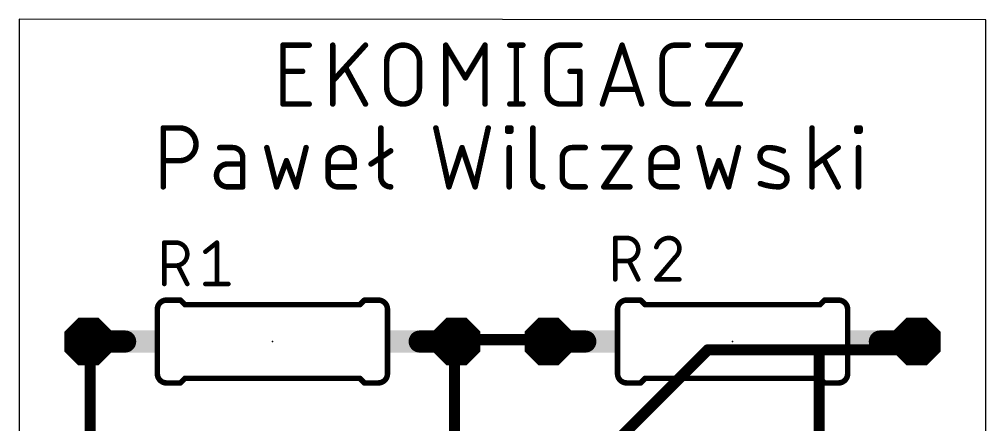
# Model space of a CAD drawing. Extents: x 0 to 26.7, y -7.4 to 38.7.
# Drawn here: x 0 to 26.67, y 27.55 to 38.73 of the extents above; entities that cross this region are included whole.
import ezdxf

# ---------------------------------------------------------------- set-up
doc = ezdxf.new("R2010")
doc.units = 0
for name, color, linetype in [('1', 12, 'CONTINUOUS'), ('17', 110, 'CONTINUOUS'), ('20', 31, 'CONTINUOUS'), ('21', 253, 'CONTINUOUS'), ('23', 53, 'CONTINUOUS'), ('25', 253, 'CONTINUOUS'), ('51', 253, 'CONTINUOUS')]:
    doc.layers.add(name, color=color, linetype=linetype)

# ---------------------------------------------------------------- blocks, each defined once
blk = doc.blocks.new('RECT')
blk.add_solid([(-0.5, -0.5), (0.5, -0.5), (-0.5, 0.5), (0.5, 0.5)])
blk = doc.blocks.new('OCTAGONP')
at = {"const_width": 0.5}
blk.add_lwpolyline([(-0.25, -0.1036), (-0.25, 0.1036), (-0.1036, 0.25), (0.1036, 0.25), (0.25, 0.1036), (0.25, -0.1036), (0.1036, -0.25), (-0.1036, -0.25), (-0.25, -0.1036), (-0.25, 0.1036)], dxfattribs=at)

msp = doc.modelspace()

# ---------------------------------------------------------------- linework, layer by layer
at = {"layer": '1', "const_width": 0.3048}
for points in [[(1.9558, 29.6164), (1.905, 29.845)], [(12.0142, 29.6164), (12.065, 29.845)], [(12.2936, 29.8958), (12.065, 29.845)], [(12.2936, 29.8958), (14.5288, 29.8958)], [(14.5288, 29.8958), (14.605, 29.845)], [(24.5872, 29.6164), (24.765, 29.845)], [(1.9558, 25.4254), (1.9558, 29.6164)], [(12.0142, 29.6164), (12.0142, 26.2636)], [(18.9992, 29.6164), (15.6464, 26.2636)], [(22.0726, 29.6164), (18.9992, 29.6164)], [(24.5872, 29.6164), (22.0726, 29.6164)], [(22.0726, 29.6164), (22.0726, 21.7932)]]:
    msp.add_lwpolyline(points, dxfattribs=at)
at = {"layer": '1', "const_width": 0.1524}
for points in [[(1.9794, 29.8615, 1), (1.8306, 29.8285)], [(12.0485, 29.9194, 1), (12.0815, 29.7706)], [(12.1394, 29.8285, 1), (11.9906, 29.8615)], [(12.2936, 29.972, 1), (12.2936, 29.8196)], [(12.3101, 29.8214, 1), (12.2771, 29.9702)], [(14.5711, 29.9592, 1), (14.4865, 29.8324)], [(14.5288, 29.8196, 1), (14.5288, 29.972)], [(14.5627, 29.7816, 1), (14.6473, 29.9084)], [(24.8251, 29.7982, 1), (24.7049, 29.8918)], [(2.032, 29.6164, 1), (1.8796, 29.6164)], [(1.8814, 29.5999, 1), (2.0302, 29.6329)], [(12.0904, 29.6164, 1), (11.938, 29.6164)], [(11.9398, 29.6329, 1), (12.0886, 29.5999)], [(18.9992, 29.6926, 1), (18.9992, 29.5402)], [(19.0531, 29.5625, 1), (18.9453, 29.6703)], [(22.0726, 29.6926, 1), (22.0726, 29.5402)], [(22.1488, 29.6164, 1), (21.9964, 29.6164)], [(22.0726, 29.5402, 1), (22.0726, 29.6926)], [(24.5271, 29.6632, 1), (24.6473, 29.5696)], [(24.5872, 29.5402, 1), (24.5872, 29.6926)]]:
    msp.add_lwpolyline(points, format="xyb", dxfattribs=at)
at = {"layer": '20'}
for p, q in [((26.67, 38.725), (0, 38.735)), ((0, 38.735), (0, 0)), ((26.67, 0), (26.67, 38.725))]:
    msp.add_line(p, q, dxfattribs=at)
at = {"layer": '21'}
for points, const_width in [([(4.064, 30.988, 0.4142), (3.81, 30.734)], 0.1524), ([(4.064, 31.0261, 1), (4.064, 30.9499)], 0.0762), ([(4.064, 30.9499, 1), (4.064, 31.0261)], 0.0762), ([(4.4719, 31.0149, 1), (4.4181, 30.9611)], 0.0762), ([(4.445, 30.9499, 1), (4.445, 31.0261)], 0.0762), ([(4.572, 30.8991, 1), (4.572, 30.8229)], 0.0762), ([(9.398, 30.8229, 1), (9.398, 30.8991)], 0.0762), ([(9.525, 31.0261, 1), (9.525, 30.9499)], 0.0762), ([(9.5519, 30.9611, 1), (9.4981, 31.0149)], 0.0762), ([(10.16, 30.734, 0.4142), (9.906, 30.988)], 0.1524), ([(9.906, 31.0261, 1), (9.906, 30.9499)], 0.0762), ([(9.906, 30.9499, 1), (9.906, 31.0261)], 0.0762), ([(16.764, 30.988, 0.4142), (16.51, 30.734)], 0.1524), ([(16.764, 31.0261, 1), (16.764, 30.9499)], 0.0762), ([(16.764, 30.9499, 1), (16.764, 31.0261)], 0.0762), ([(17.1719, 31.0149, 1), (17.1181, 30.9611)], 0.0762), ([(17.145, 30.9499, 1), (17.145, 31.0261)], 0.0762), ([(17.272, 30.8991, 1), (17.272, 30.8229)], 0.0762), ([(22.098, 30.8229, 1), (22.098, 30.8991)], 0.0762), ([(22.225, 31.0261, 1), (22.225, 30.9499)], 0.0762), ([(22.2519, 30.9611, 1), (22.1981, 31.0149)], 0.0762), ([(22.86, 30.734, 0.4142), (22.606, 30.988)], 0.1524), ([(22.606, 31.0261, 1), (22.606, 30.9499)], 0.0762), ([(22.606, 30.9499, 1), (22.606, 31.0261)], 0.0762), ([(3.8481, 30.734, 1), (3.7719, 30.734)], 0.0762), ([(3.7719, 30.734, 1), (3.8481, 30.734)], 0.0762), ([(4.5451, 30.8341, 1), (4.5989, 30.8879)], 0.0762), ([(9.3711, 30.8879, 1), (9.4249, 30.8341)], 0.0762), ([(10.1981, 30.734, 1), (10.1219, 30.734)], 0.0762), ([(10.1219, 30.734, 1), (10.1981, 30.734)], 0.0762), ([(16.5481, 30.734, 1), (16.4719, 30.734)], 0.0762), ([(16.4719, 30.734, 1), (16.5481, 30.734)], 0.0762), ([(17.2451, 30.8341, 1), (17.2989, 30.8879)], 0.0762), ([(22.0711, 30.8879, 1), (22.1249, 30.8341)], 0.0762), ([(22.8981, 30.734, 1), (22.8219, 30.734)], 0.0762), ([(22.8219, 30.734, 1), (22.8981, 30.734)], 0.0762), ([(3.81, 28.956, 0.4142), (4.064, 28.702)], 0.1524), ([(3.8481, 28.956, 1), (3.7719, 28.956)], 0.0762), ([(3.7719, 28.956, 1), (3.8481, 28.956)], 0.0762), ([(4.572, 28.8671, 1), (4.572, 28.7909)], 0.0762), ([(4.5989, 28.8021, 1), (4.5451, 28.8559)], 0.0762), ([(9.4249, 28.8559, 1), (9.3711, 28.8021)], 0.0762), ([(9.398, 28.7909, 1), (9.398, 28.8671)], 0.0762), ([(9.906, 28.702, 0.4142), (10.16, 28.956)], 0.1524), ([(10.1981, 28.956, 1), (10.1219, 28.956)], 0.0762), ([(10.1219, 28.956, 1), (10.1981, 28.956)], 0.0762), ([(16.51, 28.956, 0.4142), (16.764, 28.702)], 0.1524), ([(16.5481, 28.956, 1), (16.4719, 28.956)], 0.0762), ([(16.4719, 28.956, 1), (16.5481, 28.956)], 0.0762), ([(17.272, 28.8671, 1), (17.272, 28.7909)], 0.0762), ([(17.2989, 28.8021, 1), (17.2451, 28.8559)], 0.0762), ([(22.1249, 28.8559, 1), (22.0711, 28.8021)], 0.0762), ([(22.098, 28.7909, 1), (22.098, 28.8671)], 0.0762), ([(22.606, 28.702, 0.4142), (22.86, 28.956)], 0.1524), ([(22.8981, 28.956, 1), (22.8219, 28.956)], 0.0762), ([(22.8219, 28.956, 1), (22.8981, 28.956)], 0.0762), ([(4.064, 28.7401, 1), (4.064, 28.6639)], 0.0762), ([(4.064, 28.6639, 1), (4.064, 28.7401)], 0.0762), ([(4.4181, 28.7289, 1), (4.4719, 28.6751)], 0.0762), ([(4.445, 28.6639, 1), (4.445, 28.7401)], 0.0762), ([(9.525, 28.7401, 1), (9.525, 28.6639)], 0.0762), ([(9.4981, 28.6751, 1), (9.5519, 28.7289)], 0.0762), ([(9.906, 28.7401, 1), (9.906, 28.6639)], 0.0762), ([(9.906, 28.6639, 1), (9.906, 28.7401)], 0.0762), ([(16.764, 28.7401, 1), (16.764, 28.6639)], 0.0762), ([(16.764, 28.6639, 1), (16.764, 28.7401)], 0.0762), ([(17.1181, 28.7289, 1), (17.1719, 28.6751)], 0.0762), ([(17.145, 28.6639, 1), (17.145, 28.7401)], 0.0762), ([(22.225, 28.7401, 1), (22.225, 28.6639)], 0.0762), ([(22.1981, 28.6751, 1), (22.2519, 28.7289)], 0.0762), ([(22.606, 28.7401, 1), (22.606, 28.6639)], 0.0762), ([(22.606, 28.6639, 1), (22.606, 28.7401)], 0.0762)]:
    msp.add_lwpolyline(points, format="xyb", dxfattribs=dict(at, const_width=const_width))
at = {"layer": '21', "const_width": 0.1524}
for points in [[(4.064, 30.988), (4.445, 30.988)], [(4.572, 30.861), (4.445, 30.988)], [(9.398, 30.861), (4.572, 30.861)], [(9.398, 30.861), (9.525, 30.988)], [(9.906, 30.988), (9.525, 30.988)], [(16.764, 30.988), (17.145, 30.988)], [(17.272, 30.861), (17.145, 30.988)], [(17.272, 30.861), (22.098, 30.861)], [(22.098, 30.861), (22.225, 30.988)], [(22.606, 30.988), (22.225, 30.988)], [(3.81, 28.956), (3.81, 30.734)], [(10.16, 28.956), (10.16, 30.734)], [(16.51, 30.734), (16.51, 28.956)], [(22.86, 30.734), (22.86, 28.956)], [(4.572, 28.829), (4.445, 28.702)], [(9.398, 28.829), (4.572, 28.829)], [(9.398, 28.829), (9.525, 28.702)], [(17.272, 28.829), (17.145, 28.702)], [(17.272, 28.829), (22.098, 28.829)], [(22.098, 28.829), (22.225, 28.702)], [(4.064, 28.702), (4.445, 28.702)], [(9.906, 28.702), (9.525, 28.702)], [(16.764, 28.702), (17.145, 28.702)], [(22.606, 28.702), (22.225, 28.702)]]:
    msp.add_lwpolyline(points, dxfattribs=at)
at = {"layer": '23'}
for p in [(6.985, 29.845), (19.685, 29.845)]:
    msp.add_point(p, dxfattribs=at)
at = {"layer": '25'}
for points, const_width in [([(7.2772, 36.3982), (7.2772, 38.0238)], 0.1524), ([(7.2772, 38.0238), (7.9997, 38.0238)], 0.1524), ([(8.6501, 36.3982), (8.6501, 38.0238)], 0.1524), ([(9.5532, 38.0238), (8.6501, 37.0304)], 0.1524), ([(11.7691, 36.3982), (11.7691, 38.0238)], 0.1524), ([(11.7691, 38.0238), (12.311, 37.1207)], 0.1524), ([(12.311, 37.1207), (12.8528, 38.0238)], 0.1524), ([(12.8528, 38.0238), (12.8528, 36.3982)], 0.1524), ([(13.5372, 38.0238), (13.8984, 38.0238)], 0.1524), ([(13.7178, 38.0238), (13.7178, 36.3982)], 0.1524), ([(14.9301, 38.0238), (15.4719, 38.0238)], 0.1524), ([(16.0937, 36.3982), (16.6356, 38.0238)], 0.1524), ([(16.6356, 38.0238), (17.1775, 36.3982)], 0.1524), ([(18.1045, 38.0238), (18.4657, 38.0238)], 0.1524), ([(18.9977, 38.0238), (19.9008, 38.0238)], 0.1524), ([(19.9008, 38.0238), (18.9977, 36.3982)], 0.1524), ([(10.14, 36.8498), (10.14, 37.5722)], 0.1524), ([(11.0431, 37.5722), (11.0431, 36.8498)], 0.1524), ([(14.5688, 36.7594), (14.5688, 37.6626)], 0.1524), ([(17.7432, 36.7594), (17.7432, 37.6626)], 0.1524), ([(7.2772, 37.3013), (7.8191, 37.3013)], 0.1524), ([(9.5532, 36.3982), (9.0113, 37.3916)], 0.1524), ([(15.201, 37.3013), (15.4719, 37.3013)], 0.1524), ([(15.4719, 37.3013), (15.4719, 36.3982)], 0.1524), ([(17.042, 36.8046), (16.2292, 36.8046)], 0.1524), ([(7.9997, 36.3982), (7.2772, 36.3982)], 0.1524), ([(13.5372, 36.3982), (13.8984, 36.3982)], 0.1524), ([(15.4719, 36.3982), (14.9301, 36.3982)], 0.1524), ([(18.4657, 36.3982), (18.1045, 36.3982)], 0.1524), ([(18.9977, 36.3982), (19.9008, 36.3982)], 0.1524), ([(3.9725, 34.1122), (3.9725, 35.7378)], 0.1524), ([(3.9725, 35.7378), (4.424, 35.7378)], 0.1524), ([(9.9781, 35.7378), (9.9781, 34.3831)], 0.1524), ([(11.496, 35.7378), (11.8573, 34.1122)], 0.1524), ([(12.5798, 34.1122), (12.941, 35.7378)], 0.1524), ([(13.476, 35.6475), (13.476, 35.7378)], 0.1524), ([(13.476, 35.7378), (13.5663, 35.7378)], 0.1524), ([(13.5663, 35.7378), (13.5663, 35.6475)], 0.1524), ([(14.1736, 35.7378), (14.1736, 34.3831)], 0.1524), ([(21.8781, 34.1122), (21.8781, 35.7378)], 0.1524), ([(23.1152, 35.6475), (23.1152, 35.7378)], 0.1524), ([(23.1152, 35.7378), (23.2055, 35.7378)], 0.1524), ([(23.2055, 35.7378), (23.2055, 35.6475)], 0.1524), ([(13.5663, 35.6475), (13.476, 35.6475)], 0.1524), ([(23.2055, 35.6475), (23.1152, 35.6475)], 0.1524), ([(5.8927, 35.1959), (5.5315, 35.1959)], 0.1524), ([(6.831, 35.1959), (7.1019, 34.1122)], 0.1524), ([(7.6438, 34.1122), (7.9147, 35.1959)], 0.1524), ([(11.8573, 34.1122), (12.2185, 35.1959)], 0.1524), ([(12.2185, 35.1959), (12.5798, 34.1122)], 0.1524), ([(13.5211, 34.1122), (13.5211, 35.1959)], 0.1524), ([(15.2562, 35.1959), (15.6175, 35.1959)], 0.1524), ([(16.1298, 35.1959), (16.8523, 35.1959)], 0.1524), ([(16.8523, 35.1959), (16.1298, 34.1122)], 0.1524), ([(18.7628, 35.1959), (19.0338, 34.1122)], 0.1524), ([(19.5756, 34.1122), (19.8466, 35.1959)], 0.1524), ([(22.6006, 35.1959), (21.8781, 34.6541)], 0.1524), ([(23.1604, 34.1122), (23.1604, 35.1959)], 0.1524), ([(6.1636, 34.1122), (6.1636, 34.925)], 0.1524), ([(9.7071, 34.7444), (10.249, 35.1056)], 0.1524), ([(14.9853, 34.3831), (14.9853, 34.925)], 0.1524), ([(22.6006, 34.1122), (22.1942, 34.8798)], 0.1524), ([(4.424, 34.8347), (3.9725, 34.8347)], 0.1524), ([(6.1636, 34.7444), (5.7572, 34.7444)], 0.1524), ([(7.1019, 34.1122), (7.3729, 34.8347)], 0.1524), ([(7.3729, 34.8347), (7.6438, 34.1122)], 0.1524), ([(8.5226, 34.3831), (8.5226, 34.8347)], 0.1524), ([(9.2451, 34.6541), (8.5226, 34.6541)], 0.1524), ([(9.2451, 34.8347), (9.2451, 34.6541)], 0.1524), ([(17.4324, 34.3831), (17.4324, 34.8347)], 0.1524), ([(18.1549, 34.6541), (17.4324, 34.6541)], 0.1524), ([(18.1549, 34.8347), (18.1549, 34.6541)], 0.1524), ([(19.0338, 34.1122), (19.3047, 34.8347)], 0.1524), ([(19.3047, 34.8347), (19.5756, 34.1122)], 0.1524), ([(21.0415, 34.5638), (20.5899, 34.7444)], 0.1524), ([(5.7572, 34.1122), (6.1636, 34.1122)], 0.1524), ([(9.2451, 34.1122), (8.7936, 34.1122)], 0.1524), ([(15.6175, 34.1122), (15.2562, 34.1122)], 0.1524), ([(16.1298, 34.1122), (16.8523, 34.1122)], 0.1524), ([(18.1549, 34.1122), (17.7034, 34.1122)], 0.1524), ([(4.0005, 31.4325), (4.0005, 32.5755)], 0.127), ([(4.0005, 32.5755), (4.318, 32.5755)], 0.127), ([(5.1352, 32.3215), (5.4527, 32.5755)], 0.127), ([(5.4527, 32.5755), (5.4527, 31.4325)], 0.127), ([(16.4465, 31.5595), (16.4465, 32.7025)], 0.127), ([(16.4465, 32.7025), (16.764, 32.7025)], 0.127), ([(4.318, 31.9405), (4.0005, 31.9405)], 0.127), ([(4.6355, 31.4325), (4.3815, 31.9405)], 0.127), ([(16.764, 32.0675), (16.4465, 32.0675)], 0.127), ([(17.0815, 31.5595), (16.8275, 32.0675)], 0.127), ([(18.121, 32.1945), (17.5812, 31.5595)], 0.127), ([(5.1352, 31.4325), (5.7702, 31.4325)], 0.127), ([(17.5812, 31.5595), (18.2162, 31.5595)], 0.127)]:
    msp.add_lwpolyline(points, dxfattribs=dict(at, const_width=const_width))
for points, const_width in [([(7.3153, 38.0238, 1), (7.2391, 38.0238)], 0.0762), ([(7.2772, 38.0619, 1), (7.2772, 37.9857)], 0.0762), ([(7.9997, 37.9857, 1), (7.9997, 38.0619)], 0.0762), ([(8.6882, 38.0238, 1), (8.612, 38.0238)], 0.0762), ([(9.5814, 37.9982, 1), (9.525, 38.0494)], 0.0762), ([(11.0431, 37.5722, 1), (10.14, 37.5722)], 0.1524), ([(11.8072, 38.0238, 1), (11.731, 38.0238)], 0.0762), ([(11.8018, 38.0434, 1), (11.7364, 38.0042)], 0.0762), ([(12.8909, 38.0238, 1), (12.8147, 38.0238)], 0.0762), ([(12.8855, 38.0042, 1), (12.8202, 38.0434)], 0.0762), ([(13.5372, 38.0619, 1), (13.5372, 37.9857)], 0.0762), ([(13.7559, 38.0238, 1), (13.6797, 38.0238)], 0.0762), ([(13.8984, 37.9857, 1), (13.8984, 38.0619)], 0.0762), ([(14.9301, 38.0238, 0.4142), (14.5688, 37.6626)], 0.1524), ([(14.9301, 38.0619, 1), (14.9301, 37.9857)], 0.0762), ([(14.9301, 37.9857, 1), (14.9301, 38.0619)], 0.0762), ([(15.4719, 37.9857, 1), (15.4719, 38.0619)], 0.0762), ([(16.6717, 38.0358, 1), (16.5995, 38.0118)], 0.0762), ([(16.6717, 38.0118, 1), (16.5995, 38.0358)], 0.0762), ([(18.1045, 38.0238, 0.4142), (17.7432, 37.6626)], 0.1524), ([(18.1045, 38.0619, 1), (18.1045, 37.9857)], 0.0762), ([(18.1045, 37.9857, 1), (18.1045, 38.0619)], 0.0762), ([(18.4657, 37.9857, 1), (18.4657, 38.0619)], 0.0762), ([(18.9977, 38.0619, 1), (18.9977, 37.9857)], 0.0762), ([(19.9341, 38.0053, 1), (19.8675, 38.0423)], 0.0762), ([(19.9008, 37.9857, 1), (19.9008, 38.0619)], 0.0762), ([(10.1781, 37.5722, 1), (10.1019, 37.5722)], 0.0762), ([(10.1019, 37.5722, 1), (10.1781, 37.5722)], 0.0762), ([(11.0812, 37.5722, 1), (11.005, 37.5722)], 0.0762), ([(11.005, 37.5722, 1), (11.0812, 37.5722)], 0.0762), ([(14.6069, 37.6626, 1), (14.5307, 37.6626)], 0.0762), ([(14.5307, 37.6626, 1), (14.6069, 37.6626)], 0.0762), ([(17.7813, 37.6626, 1), (17.7051, 37.6626)], 0.0762), ([(17.7051, 37.6626, 1), (17.7813, 37.6626)], 0.0762), ([(7.2772, 37.3394, 1), (7.2772, 37.2632)], 0.0762), ([(7.8191, 37.2632, 1), (7.8191, 37.3394)], 0.0762), ([(9.0447, 37.4099, 1), (8.9778, 37.3734)], 0.0762), ([(15.201, 37.3394, 1), (15.201, 37.2632)], 0.0762), ([(15.51, 37.3013, 1), (15.4338, 37.3013)], 0.0762), ([(15.4719, 37.2632, 1), (15.4719, 37.3394)], 0.0762), ([(8.6219, 37.056, 1), (8.6782, 37.0047)], 0.0762), ([(12.2783, 37.1403, 1), (12.3436, 37.1011)], 0.0762), ([(12.2783, 37.1011, 1), (12.3436, 37.1403)], 0.0762), ([(10.14, 36.8498, 1), (11.0431, 36.8498)], 0.1524), ([(10.1781, 36.8498, 1), (10.1019, 36.8498)], 0.0762), ([(10.1019, 36.8498, 1), (10.1781, 36.8498)], 0.0762), ([(11.0812, 36.8498, 1), (11.005, 36.8498)], 0.0762), ([(11.005, 36.8498, 1), (11.0812, 36.8498)], 0.0762), ([(14.5688, 36.7594, 0.4142), (14.9301, 36.3982)], 0.1524), ([(14.6069, 36.7594, 1), (14.5307, 36.7594)], 0.0762), ([(16.2292, 36.8427, 1), (16.2292, 36.7665)], 0.0762), ([(17.042, 36.7665, 1), (17.042, 36.8427)], 0.0762), ([(17.7432, 36.7594, 0.4142), (18.1045, 36.3982)], 0.1524), ([(17.7813, 36.7594, 1), (17.7051, 36.7594)], 0.0762), ([(14.5307, 36.7594, 1), (14.6069, 36.7594)], 0.0762), ([(17.7051, 36.7594, 1), (17.7813, 36.7594)], 0.0762), ([(7.2772, 36.4363, 1), (7.2772, 36.3601)], 0.0762), ([(7.2391, 36.3982, 1), (7.3153, 36.3982)], 0.0762), ([(7.9997, 36.3601, 1), (7.9997, 36.4363)], 0.0762), ([(8.612, 36.3982, 1), (8.6882, 36.3982)], 0.0762), ([(9.5197, 36.38, 1), (9.5866, 36.4164)], 0.0762), ([(11.731, 36.3982, 1), (11.8072, 36.3982)], 0.0762), ([(12.8147, 36.3982, 1), (12.8909, 36.3982)], 0.0762), ([(13.5372, 36.4363, 1), (13.5372, 36.3601)], 0.0762), ([(13.6797, 36.3982, 1), (13.7559, 36.3982)], 0.0762), ([(13.8984, 36.3601, 1), (13.8984, 36.4363)], 0.0762), ([(14.9301, 36.4363, 1), (14.9301, 36.3601)], 0.0762), ([(14.9301, 36.3601, 1), (14.9301, 36.4363)], 0.0762), ([(15.4338, 36.3982, 1), (15.51, 36.3982)], 0.0762), ([(15.4719, 36.3601, 1), (15.4719, 36.4363)], 0.0762), ([(16.0576, 36.4102, 1), (16.1299, 36.3862)], 0.0762), ([(17.1413, 36.3862, 1), (17.2136, 36.4102)], 0.0762), ([(18.1045, 36.4363, 1), (18.1045, 36.3601)], 0.0762), ([(18.1045, 36.3601, 1), (18.1045, 36.4363)], 0.0762), ([(18.4657, 36.3601, 1), (18.4657, 36.4363)], 0.0762), ([(18.9977, 36.4363, 1), (18.9977, 36.3601)], 0.0762), ([(18.9644, 36.4167, 1), (19.031, 36.3797)], 0.0762), ([(19.9008, 36.3601, 1), (19.9008, 36.4363)], 0.0762), ([(4.0106, 35.7378, 1), (3.9344, 35.7378)], 0.0762), ([(3.9725, 35.7759, 1), (3.9725, 35.6997)], 0.0762), ([(4.424, 34.8347, 1), (4.424, 35.7378)], 0.1524), ([(4.424, 35.7759, 1), (4.424, 35.6997)], 0.0762), ([(4.424, 35.6997, 1), (4.424, 35.7759)], 0.0762), ([(10.0162, 35.7378, 1), (9.94, 35.7378)], 0.0762), ([(11.5332, 35.7461, 1), (11.4589, 35.7295)], 0.0762), ([(12.9782, 35.7295, 1), (12.9038, 35.7461)], 0.0762), ([(13.5141, 35.7378, 1), (13.4379, 35.7378)], 0.0762), ([(13.476, 35.7759, 1), (13.476, 35.6997)], 0.0762), ([(13.6044, 35.7378, 1), (13.5282, 35.7378)], 0.0762), ([(13.5663, 35.6997, 1), (13.5663, 35.7759)], 0.0762), ([(14.2117, 35.7378, 1), (14.1355, 35.7378)], 0.0762), ([(21.9162, 35.7378, 1), (21.84, 35.7378)], 0.0762), ([(23.1533, 35.7378, 1), (23.0771, 35.7378)], 0.0762), ([(23.1152, 35.7759, 1), (23.1152, 35.6997)], 0.0762), ([(23.2436, 35.7378, 1), (23.1674, 35.7378)], 0.0762), ([(23.2055, 35.6997, 1), (23.2055, 35.7759)], 0.0762), ([(13.476, 35.6856, 1), (13.476, 35.6094)], 0.0762), ([(13.4379, 35.6475, 1), (13.5141, 35.6475)], 0.0762), ([(13.5282, 35.6475, 1), (13.6044, 35.6475)], 0.0762), ([(13.5663, 35.6094, 1), (13.5663, 35.6856)], 0.0762), ([(23.1152, 35.6856, 1), (23.1152, 35.6094)], 0.0762), ([(23.0771, 35.6475, 1), (23.1533, 35.6475)], 0.0762), ([(23.1674, 35.6475, 1), (23.2436, 35.6475)], 0.0762), ([(23.2055, 35.6094, 1), (23.2055, 35.6856)], 0.0762), ([(5.5315, 35.234, 1), (5.5315, 35.1578)], 0.0762), ([(6.1636, 34.925, 0.4142), (5.8927, 35.1959)], 0.1524), ([(5.8927, 35.234, 1), (5.8927, 35.1578)], 0.0762), ([(5.8927, 35.1578, 1), (5.8927, 35.234)], 0.0762), ([(6.8679, 35.2052, 1), (6.794, 35.1867)], 0.0762), ([(7.9517, 35.1867, 1), (7.8778, 35.2052)], 0.0762), ([(9.2451, 34.8347, 1), (8.5226, 34.8347)], 0.1524), ([(12.2547, 35.208, 1), (12.1824, 35.1839)], 0.0762), ([(12.2547, 35.1839, 1), (12.1824, 35.208)], 0.0762), ([(13.5592, 35.1959, 1), (13.483, 35.1959)], 0.0762), ([(15.2562, 35.1959, 0.4142), (14.9853, 34.925)], 0.1524), ([(15.2562, 35.234, 1), (15.2562, 35.1578)], 0.0762), ([(15.2562, 35.1578, 1), (15.2562, 35.234)], 0.0762), ([(15.6175, 35.1578, 1), (15.6175, 35.234)], 0.0762), ([(16.1298, 35.234, 1), (16.1298, 35.1578)], 0.0762), ([(16.884, 35.1748, 1), (16.8206, 35.2171)], 0.0762), ([(16.8523, 35.1578, 1), (16.8523, 35.234)], 0.0762), ([(18.1549, 34.8347, 1), (17.4324, 34.8347)], 0.1524), ([(18.7998, 35.2052, 1), (18.7259, 35.1867)], 0.0762), ([(19.8835, 35.1867, 1), (19.8096, 35.2052)], 0.0762), ([(20.6802, 35.1959, 0.8318), (20.5899, 34.7444)], 0.1524), ([(21.0866, 35.1056, 0.1025), (20.6802, 35.1959)], 0.1524), ([(20.6808, 35.234, 1), (20.6797, 35.1578)], 0.0762), ([(20.6797, 35.1578, 1), (20.6808, 35.234)], 0.0762), ([(22.6235, 35.1655, 1), (22.5778, 35.2264)], 0.0762), ([(23.1985, 35.1959, 1), (23.1223, 35.1959)], 0.0762), ([(6.2017, 34.925, 1), (6.1255, 34.925)], 0.0762), ([(6.1255, 34.925, 1), (6.2017, 34.925)], 0.0762), ([(10.2701, 35.0739, 1), (10.2279, 35.1373)], 0.0762), ([(15.0234, 34.925, 1), (14.9472, 34.925)], 0.0762), ([(14.9472, 34.925, 1), (15.0234, 34.925)], 0.0762), ([(21.071, 35.0709, 1), (21.1023, 35.1404)], 0.0762), ([(22.2279, 34.8977, 1), (22.1606, 34.862)], 0.0762), ([(3.9725, 34.8728, 1), (3.9725, 34.7966)], 0.0762), ([(4.424, 34.8728, 1), (4.424, 34.7966)], 0.0762), ([(4.424, 34.7966, 1), (4.424, 34.8728)], 0.0762), ([(5.7572, 34.7444, 1), (5.7572, 34.1122)], 0.1524), ([(5.7572, 34.7825, 1), (5.7572, 34.7063)], 0.0762), ([(5.7572, 34.7063, 1), (5.7572, 34.7825)], 0.0762), ([(6.1636, 34.7063, 1), (6.1636, 34.7825)], 0.0762), ([(7.4085, 34.8481, 1), (7.3372, 34.8213)], 0.0762), ([(7.4085, 34.8213, 1), (7.3372, 34.8481)], 0.0762), ([(8.5607, 34.8347, 1), (8.4845, 34.8347)], 0.0762), ([(8.4845, 34.8347, 1), (8.5607, 34.8347)], 0.0762), ([(8.5226, 34.6922, 1), (8.5226, 34.616)], 0.0762), ([(9.2832, 34.8347, 1), (9.207, 34.8347)], 0.0762), ([(9.207, 34.8347, 1), (9.2832, 34.8347)], 0.0762), ([(9.207, 34.6541, 1), (9.2832, 34.6541)], 0.0762), ([(9.2451, 34.616, 1), (9.2451, 34.6922)], 0.0762), ([(9.686, 34.7761, 1), (9.7283, 34.7127)], 0.0762), ([(17.4705, 34.8347, 1), (17.3943, 34.8347)], 0.0762), ([(17.3943, 34.8347, 1), (17.4705, 34.8347)], 0.0762), ([(17.4324, 34.6922, 1), (17.4324, 34.616)], 0.0762), ([(18.193, 34.8347, 1), (18.1168, 34.8347)], 0.0762), ([(18.1168, 34.8347, 1), (18.193, 34.8347)], 0.0762), ([(18.1168, 34.6541, 1), (18.193, 34.6541)], 0.0762), ([(18.1549, 34.616, 1), (18.1549, 34.6922)], 0.0762), ([(19.3404, 34.8481, 1), (19.269, 34.8213)], 0.0762), ([(19.3404, 34.8213, 1), (19.269, 34.8481)], 0.0762), ([(20.6041, 34.7797, 1), (20.5758, 34.709)], 0.0762), ([(20.5758, 34.709, 1), (20.6041, 34.7798)], 0.0762), ([(21.8553, 34.6845, 1), (21.901, 34.6236)], 0.0762), ([(8.5226, 34.3831, 0.4142), (8.7936, 34.1122)], 0.1524), ([(8.5607, 34.3831, 1), (8.4845, 34.3831)], 0.0762), ([(8.4845, 34.3831, 1), (8.5607, 34.3831)], 0.0762), ([(9.9781, 34.3831, 0.4142), (10.249, 34.1122)], 0.1524), ([(10.0162, 34.3831, 1), (9.94, 34.3831)], 0.0762), ([(9.94, 34.3831, 1), (10.0162, 34.3831)], 0.0762), ([(14.1736, 34.3831, 0.4142), (14.4445, 34.1122)], 0.1524), ([(14.2117, 34.3831, 1), (14.1355, 34.3831)], 0.0762), ([(14.1355, 34.3831, 1), (14.2117, 34.3831)], 0.0762), ([(14.9853, 34.3831, 0.4142), (15.2562, 34.1122)], 0.1524), ([(15.0234, 34.3831, 1), (14.9472, 34.3831)], 0.0762), ([(14.9472, 34.3831, 1), (15.0234, 34.3831)], 0.0762), ([(17.4324, 34.3831, 0.4142), (17.7034, 34.1122)], 0.1524), ([(17.4705, 34.3831, 1), (17.3943, 34.3831)], 0.0762), ([(17.3943, 34.3831, 1), (17.4705, 34.3831)], 0.0762), ([(20.9512, 34.1122, 0.8318), (21.0415, 34.5638)], 0.1524), ([(21.0556, 34.5991, 1), (21.0273, 34.5284)], 0.0762), ([(21.0273, 34.5284, 1), (21.0556, 34.5991)], 0.0762), ([(3.9344, 34.1122, 1), (4.0106, 34.1122)], 0.0762), ([(5.7572, 34.1503, 1), (5.7572, 34.0741)], 0.0762), ([(5.7572, 34.0741, 1), (5.7572, 34.1503)], 0.0762), ([(6.1255, 34.1122, 1), (6.2017, 34.1122)], 0.0762), ([(6.1636, 34.0741, 1), (6.1636, 34.1503)], 0.0762), ([(7.0662, 34.1256, 1), (7.1376, 34.0988)], 0.0762), ([(7.065, 34.103, 1), (7.1389, 34.1214)], 0.0762), ([(7.6068, 34.1214, 1), (7.6807, 34.103)], 0.0762), ([(7.6081, 34.0988, 1), (7.6795, 34.1256)], 0.0762), ([(8.7936, 34.1503, 1), (8.7936, 34.0741)], 0.0762), ([(8.7936, 34.0741, 1), (8.7936, 34.1503)], 0.0762), ([(9.2451, 34.0741, 1), (9.2451, 34.1503)], 0.0762), ([(10.249, 34.0741, 1), (10.249, 34.1503)], 0.0762), ([(11.8211, 34.1242, 1), (11.8934, 34.1002)], 0.0762), ([(11.8201, 34.1039, 1), (11.8945, 34.1205)], 0.0762), ([(12.5426, 34.1205, 1), (12.617, 34.1039)], 0.0762), ([(12.5436, 34.1002, 1), (12.6159, 34.1242)], 0.0762), ([(13.483, 34.1122, 1), (13.5592, 34.1122)], 0.0762), ([(14.4445, 34.0741, 1), (14.4445, 34.1503)], 0.0762), ([(15.2562, 34.1503, 1), (15.2562, 34.0741)], 0.0762), ([(15.2562, 34.0741, 1), (15.2562, 34.1503)], 0.0762), ([(15.6175, 34.0741, 1), (15.6175, 34.1503)], 0.0762), ([(16.1298, 34.1503, 1), (16.1298, 34.0741)], 0.0762), ([(16.0981, 34.1333, 1), (16.1615, 34.0911)], 0.0762), ([(16.8523, 34.0741, 1), (16.8523, 34.1503)], 0.0762), ([(17.7034, 34.1503, 1), (17.7034, 34.0741)], 0.0762), ([(17.7034, 34.0741, 1), (17.7034, 34.1503)], 0.0762), ([(18.1549, 34.0741, 1), (18.1549, 34.1503)], 0.0762), ([(18.9981, 34.1256, 1), (19.0694, 34.0988)], 0.0762), ([(18.9968, 34.103, 1), (19.0707, 34.1214)], 0.0762), ([(19.5387, 34.1214, 1), (19.6126, 34.103)], 0.0762), ([(19.5399, 34.0988, 1), (19.6113, 34.1256)], 0.0762), ([(20.4674, 34.2384, 1), (20.4416, 34.1667)], 0.0762), ([(20.4545, 34.2025, 0.083), (20.9512, 34.1122)], 0.1524), ([(20.9517, 34.1503, 1), (20.9506, 34.0741)], 0.0762), ([(20.9506, 34.0741, 1), (20.9517, 34.1503)], 0.0762), ([(21.84, 34.1122, 1), (21.9162, 34.1122)], 0.0762), ([(22.567, 34.0944, 1), (22.6343, 34.13)], 0.0762), ([(23.1223, 34.1122, 1), (23.1985, 34.1122)], 0.0762), ([(4.0005, 32.6073, 1), (4.0005, 32.5437)], 0.0635), ([(4.0323, 32.5755, 1), (3.9688, 32.5755)], 0.0635), ([(4.318, 32.6073, 1), (4.318, 32.5437)], 0.0635), ([(4.318, 31.9405, 1), (4.318, 32.5755)], 0.127), ([(4.318, 32.5437, 1), (4.318, 32.6073)], 0.0635), ([(5.4845, 32.5755, 1), (5.421, 32.5755)], 0.0635), ([(5.4725, 32.5507, 1), (5.4329, 32.6003)], 0.0635), ([(16.4465, 32.7343, 1), (16.4465, 32.6707)], 0.0635), ([(16.4782, 32.7025, 1), (16.4148, 32.7025)], 0.0635), ([(16.764, 32.7343, 1), (16.764, 32.6707)], 0.0635), ([(16.764, 32.0675, 1), (16.764, 32.7025)], 0.127), ([(16.764, 32.6707, 1), (16.764, 32.7343)], 0.0635), ([(17.9305, 32.7025, 0.3252), (17.5812, 32.4485)], 0.127), ([(17.9305, 32.7343, 1), (17.9305, 32.6707)], 0.0635), ([(18.2162, 32.4168, 0.4142), (17.9305, 32.7025)], 0.127), ([(17.9305, 32.6707, 1), (17.9305, 32.7343)], 0.0635), ([(5.1154, 32.3463, 1), (5.155, 32.2967)], 0.0635), ([(17.551, 32.4583, 1), (17.6114, 32.4387)], 0.0635), ([(18.121, 32.1945, 0.2053), (18.2162, 32.4168)], 0.127), ([(18.248, 32.4168, 1), (18.1845, 32.4167)], 0.0635), ([(18.1845, 32.4168, 1), (18.248, 32.4168)], 0.0635), ([(4.4099, 31.9547, 1), (4.3531, 31.9263)], 0.0635), ([(16.4465, 32.0993, 1), (16.4465, 32.0358)], 0.0635), ([(16.764, 32.0993, 1), (16.764, 32.0358)], 0.0635), ([(16.764, 32.0358, 1), (16.764, 32.0993)], 0.0635), ([(16.8559, 32.0817, 1), (16.7991, 32.0533)], 0.0635), ([(18.0991, 32.2175, 1), (18.1429, 32.1715)], 0.0635), ([(18.1452, 32.1739, 1), (18.0968, 32.2151)], 0.0635), ([(4.0005, 31.9722, 1), (4.0005, 31.9088)], 0.0635), ([(4.318, 31.9722, 1), (4.318, 31.9088)], 0.0635), ([(4.318, 31.9088, 1), (4.318, 31.9722)], 0.0635), ([(4.6071, 31.4183, 1), (4.6639, 31.4467)], 0.0635), ([(5.1352, 31.4642, 1), (5.1352, 31.4008)], 0.0635), ([(5.7702, 31.4008, 1), (5.7702, 31.4642)], 0.0635), ([(16.4148, 31.5595, 1), (16.4782, 31.5595)], 0.0635), ([(17.0531, 31.5453, 1), (17.1099, 31.5737)], 0.0635), ([(17.5812, 31.5912, 1), (17.5812, 31.5278)], 0.0635), ([(17.557, 31.5801, 1), (17.6054, 31.5389)], 0.0635), ([(18.2162, 31.5278, 1), (18.2162, 31.5912)], 0.0635), ([(3.9688, 31.4325, 1), (4.0323, 31.4325)], 0.0635), ([(5.421, 31.4325, 1), (5.4845, 31.4325)], 0.0635)]:
    msp.add_lwpolyline(points, format="xyb", dxfattribs=dict(at, const_width=const_width))
at = {"layer": '51', "const_width": 0.6096}
for points in [[(1.905, 29.845), (2.921, 29.845)], [(12.065, 29.845), (11.049, 29.845)], [(14.605, 29.845), (15.621, 29.845)], [(24.765, 29.845), (23.749, 29.845)]]:
    msp.add_lwpolyline(points, dxfattribs=at)
at = {"layer": '51', "const_width": 0.3048}
for points in [[(1.905, 29.9974, 1), (1.905, 29.6926)], [(2.921, 29.6926, 1), (2.921, 29.9974)], [(11.049, 29.9974, 1), (11.049, 29.6926)], [(12.065, 29.6926, 1), (12.065, 29.9974)], [(14.605, 29.9974, 1), (14.605, 29.6926)], [(15.621, 29.6926, 1), (15.621, 29.9974)], [(23.749, 29.9974, 1), (23.749, 29.6926)], [(24.765, 29.6926, 1), (24.765, 29.9974)]]:
    msp.add_lwpolyline(points, format="xyb", dxfattribs=at)

# ---------------------------------------------------------------- block references
at = {"layer": '17', "xscale": 1.3208, "yscale": 1.3208}
for p in [(1.905, 29.845), (1.905, 29.845), (12.065, 29.845), (12.065, 29.845)]:
    msp.add_blockref('OCTAGONP', p, dxfattribs=at)
at = {"layer": '17', "xscale": 1.3208, "yscale": 1.3208, "rotation": 180}
for p in [(14.605, 29.845), (14.605, 29.845), (24.765, 29.845), (24.765, 29.845)]:
    msp.add_blockref('OCTAGONP', p, dxfattribs=at)
at = {"layer": '21', "xscale": 0.8636, "yscale": 0.6096}
for p in [(3.3782, 29.845), (10.5918, 29.845)]:
    msp.add_blockref('RECT', p, dxfattribs=at)
at = {"layer": '21', "xscale": 0.8636, "yscale": 0.6096, "rotation": 180}
for p in [(16.0782, 29.845), (23.2918, 29.845)]:
    msp.add_blockref('RECT', p, dxfattribs=at)

doc.saveas('drawing.dxf')
